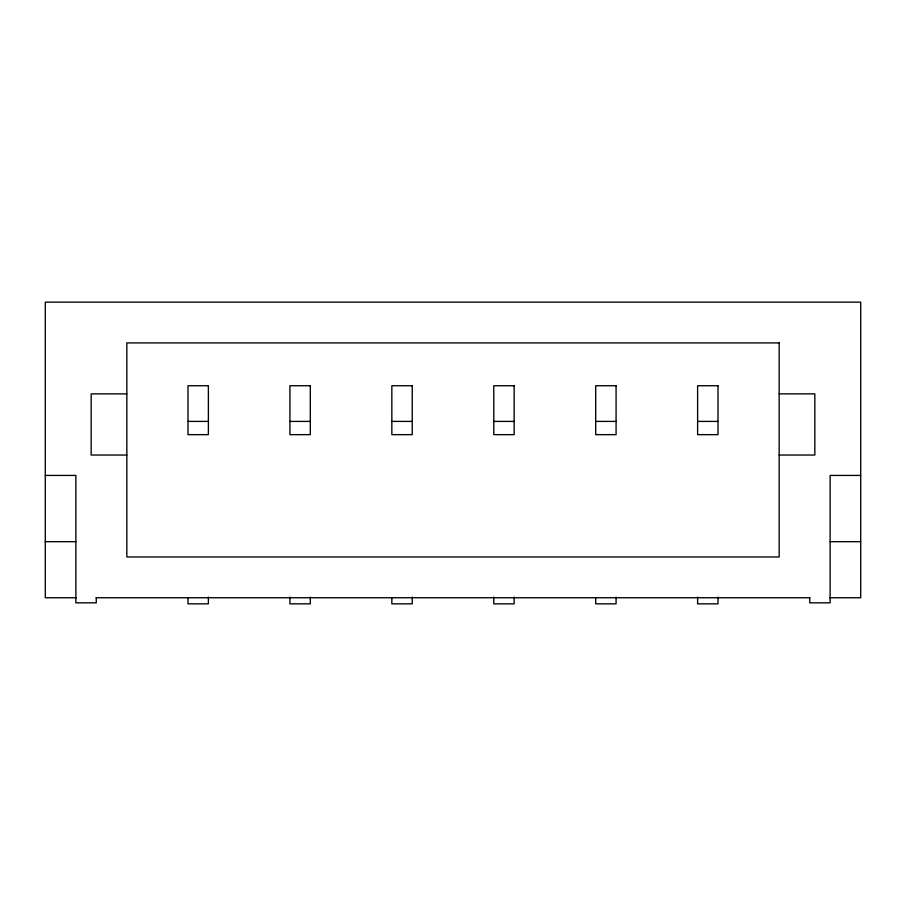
<?xml version="1.0" encoding="UTF-8"?>
<svg xmlns="http://www.w3.org/2000/svg" width="906" height="906" viewBox="0 0 906 906"><rect width="100%" height="100%" fill="white"/><g stroke="black" fill="none" stroke-linecap="round" stroke-linejoin="round"><path stroke-width="1.36" d="M126.84 393.884L91.166 393.884L91.166 455.039L126.84 455.039M779.16 393.884L814.834 393.884L814.834 455.039L779.16 455.039M187.995 421.403L208.38 421.403M289.92 421.403L310.305 421.403M391.845 421.403L412.23 421.403M493.77 421.403L514.155 421.403M595.695 421.403L616.08 421.403M697.62 421.403L718.005 421.403M45.3 475.424L75.877 475.424L75.877 602.83L96.263 602.83L96.263 597.733M860.7 475.424L830.123 475.424L830.123 602.83L809.738 602.83L809.738 597.733M45.3 541.675L75.877 541.675M830.123 541.675L860.7 541.675M76.387 597.733L45.3 597.733L45.3 302.151L860.7 302.151L860.7 597.733L829.613 597.733M96.161 597.733L809.839 597.733M718.005 597.054L718.005 603.849L697.62 603.849L697.62 597.054M616.08 597.054L616.08 603.849L595.695 603.849L595.695 597.733M514.155 597.054L514.155 603.849L493.77 603.849L493.77 597.054M412.23 597.054L412.23 603.849L391.845 603.849L391.845 597.733M310.305 597.054L310.305 603.849L289.92 603.849L289.92 597.054M208.38 597.054L208.38 603.849L187.995 603.849L187.995 597.733M779.16 342.921L126.84 342.921L126.84 556.964L779.16 556.964L779.16 342.921M208.38 385.73L187.995 385.73L187.995 434.654L208.38 434.654L208.38 385.73M310.305 385.73L289.92 385.73L289.92 434.654L310.305 434.654L310.305 385.73M412.23 385.73L391.845 385.73L391.845 434.654L412.23 434.654L412.23 385.73M514.155 385.73L493.77 385.73L493.77 434.654L514.155 434.654L514.155 385.73M616.08 385.73L595.695 385.73L595.695 434.654L616.08 434.654L616.08 385.73M718.005 385.73L697.62 385.73L697.62 434.654L718.005 434.654L718.005 385.73"/></g></svg>
